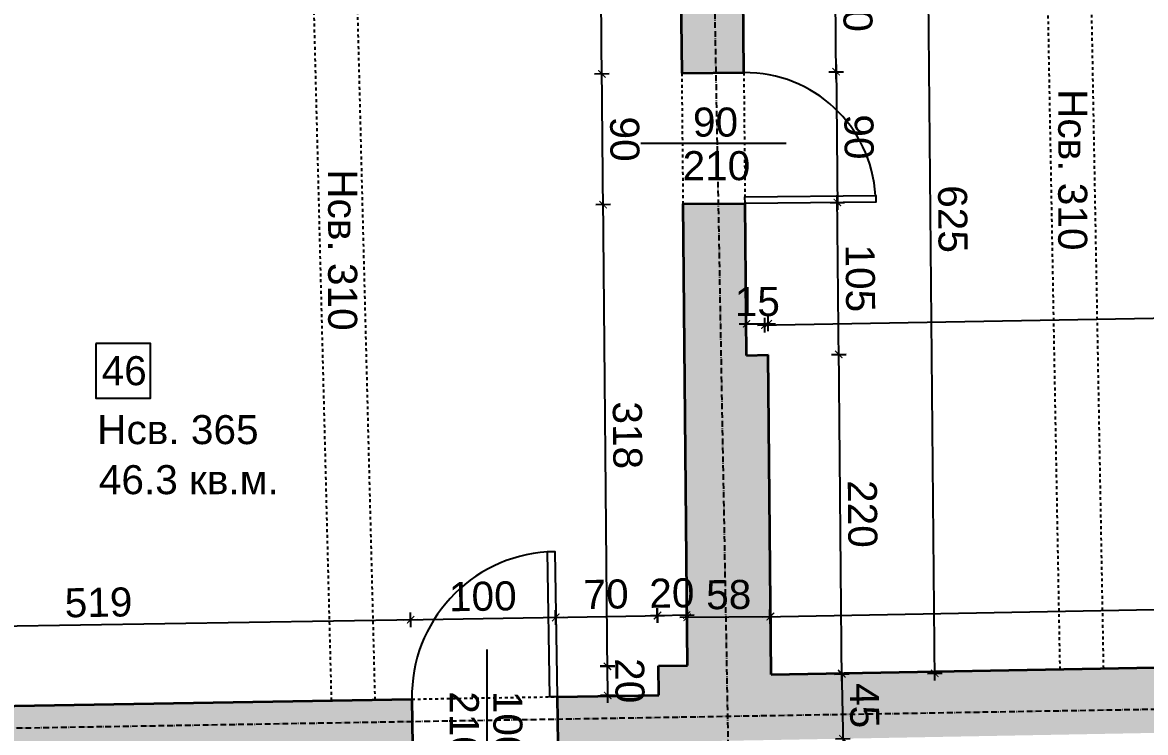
# Model space of a CAD drawing. Header units: inches. Extents: x -72385 to 39588, y -6525 to 66685.
# Drawn here: x -40179 to -39406, y 13160 to 13649 of the extents above; entities that cross this region are included whole.
import ezdxf

# ---------------------------------------------------------------- set-up
doc = ezdxf.new("R2010")
doc.units = ezdxf.units.IN
doc.header["$MEASUREMENT"] = 0
doc.linetypes.add('DashDot', pattern=[0.6, 0.4, -0.1, 0, -0.1])
doc.linetypes.add('Hidden', pattern=[0.4, 0.2, -0.2])
for name, color, linetype, lineweight in [('Врати', 251, 'Continuous', 25), ('Надписи Hсв', 252, 'Continuous', 25), ('Надписи врати', 252, 'Continuous', 25), ('Надписи коти вътрешни', 252, 'Continuous', 25), ('Надписи номера на пом.', 252, 'Continuous', 25), ('Надписи площ', 252, 'Continuous', 25), ('Оси', 252, 'DashDot', 25), ('Пунктир', 253, 'Hidden', 25), ('Разрезни линии', 7, 'Continuous', 35), ('Щрих стени', 254, 'Continuous', 25)]:
    doc.layers.add(name, color=color, linetype=linetype, lineweight=lineweight)
doc.styles.add('Arial Regular', font='arial.ttf')
doc.styles.get("Standard").update_dxf_attribs({"font": 'arial.ttf'})
doc.dimstyles.new('Annotative', dxfattribs={"dimscale": 0, "dimtxt": 20, "dimasz": 5, "dimexe": 5, "dimexo": 5, "dimgap": 5, "dimtad": 1, "dimdec": 0, "dimzin": 0, "dimdsep": 46, "dimtxsty": 'Standard', "dimblk": 'ARCHTICK', "dimcen": 5, "dimdle": 5, "dimadec": 0, "dimazin": 0, "dimtfac": 1, "dimtdec": 0, "dimtofl": 0, "dimtmove": 0, "dimatfit": 3, "dimldrblk": 'ARCHTICK', "dimfxl": 5, "dimfxlon": 1, "dimtolj": 1, "dimtzin": 0, "dimarcsym": 1})

# ---------------------------------------------------------------- blocks, each defined once
blk = doc.blocks.new('_ArchTick')
at = {"color": 0, "linetype": 'ByBlock', "const_width": 0.15}
blk.add_lwpolyline([(-0.5, -0.5), (0.5, 0.5)], dxfattribs=at)
blk = doc.blocks.new('*D3401')
at = {"layer": 'Defpoints', "color": 0, "ltscale": 50, "transparency": 16777216}
for p in [(-39779.19, 13523.24), (-39724, 13523.76), (-39721.04, 13206.13)]:
    blk.add_point(p, dxfattribs=at)
at = {"layer": 'Надписи коти вътрешни', "color": 0, "lineweight": -2, "ltscale": 50, "transparency": 16777216}
for p, q in [((-39774.19, 13523.29), (-39784.19, 13523.19)), ((-39776.17, 13200.61), (-39779.24, 13528.24)), ((-39771.22, 13205.66), (-39781.22, 13205.57))]:
    blk.add_line(p, q, dxfattribs=at)
at = {"layer": 'Надписи коти вътрешни', "color": 0, "lineweight": -2, "ltscale": 50, "transparency": 16777216, "xscale": 5, "yscale": 5, "zscale": 5}
for p, rotation in [((-39779.19, 13523.24), 90.53564126284287), ((-39776.22, 13205.61), 270.5356412628429)]:
    blk.add_blockref('_ArchTick', p, dxfattribs=dict(at, rotation=rotation))
at = {"layer": 'Надписи коти вътрешни', "color": 0, "ltscale": 50, "transparency": 16777216, "insert": (-39762.49, 13364.57), "char_height": 20, "attachment_point": 5, "rotation": 270.53564}
blk.add_mtext('\\A1;318', dxfattribs=at)
blk = doc.blocks.new('*D3403')
at = {"layer": 'Defpoints', "color": 0, "ltscale": 50, "transparency": 16777216}
for p in [(-39776.22, 13205.46), (-39741.03, 13205.79), (-39740.85, 13185.79)]:
    blk.add_point(p, dxfattribs=at)
at = {"layer": 'Надписи коти вътрешни', "color": 0, "lineweight": -2, "ltscale": 50, "transparency": 16777216}
for p, q in [((-39771.22, 13205.51), (-39781.22, 13205.42)), ((-39775.99, 13180.46), (-39776.27, 13210.46)), ((-39771.03, 13185.51), (-39781.03, 13185.42))]:
    blk.add_line(p, q, dxfattribs=at)
at = {"layer": 'Надписи коти вътрешни', "color": 0, "lineweight": -2, "ltscale": 50, "transparency": 16777216, "xscale": 5, "yscale": 5, "zscale": 5}
for p, rotation in [((-39776.22, 13205.46), 90.53564126285559), ((-39776.03, 13185.46), 270.5356412628556)]:
    blk.add_blockref('_ArchTick', p, dxfattribs=dict(at, rotation=rotation))
at = {"layer": 'Надписи коти вътрешни', "color": 0, "ltscale": 50, "transparency": 16777216, "insert": (-39760.92, 13195.61), "char_height": 20, "attachment_point": 5, "rotation": 270.53564}
blk.add_mtext('\\A1;20', dxfattribs=at)
blk = doc.blocks.new('*D3404')
at = {"layer": 'Defpoints', "color": 0, "ltscale": 50, "transparency": 16777216}
for p in [(-39721.62, 13240.82), (-39741.03, 13205.79), (-39721.04, 13206.13)]:
    blk.add_point(p, dxfattribs=at)
at = {"layer": 'Надписи коти вътрешни', "color": 0, "lineweight": -2, "ltscale": 50, "transparency": 16777216}
for p, q in [((-39741.53, 13235.48), (-39741.7, 13245.48)), ((-39721.53, 13235.82), (-39721.7, 13245.82)), ((-39746.61, 13240.4), (-39716.62, 13240.9))]:
    blk.add_line(p, q, dxfattribs=at)
at = {"layer": 'Надписи коти вътрешни', "color": 0, "lineweight": -2, "ltscale": 50, "transparency": 16777216, "xscale": 5, "yscale": 5, "zscale": 5}
for p, rotation in [((-39741.62, 13240.48), 180.9616306035399), ((-39721.62, 13240.82), 0.9616306035399178)]:
    blk.add_blockref('_ArchTick', p, dxfattribs=dict(at, rotation=rotation))
at = {"layer": 'Надписи коти вътрешни', "color": 0, "ltscale": 50, "transparency": 16777216, "insert": (-39731.87, 13255.86), "char_height": 20, "attachment_point": 5, "rotation": 0.96163}
blk.add_mtext('\\A1;20', dxfattribs=at)
blk = doc.blocks.new('*D8249')
at = {"layer": 'Defpoints', "color": 0, "ltscale": 50, "transparency": 16777216}
for p in [(-39911.68, 13237.58), (-39910.82, 13182.81), (-40429.55, 13174.68)]:
    blk.add_point(p, dxfattribs=at)
at = {"layer": 'Надписи коти вътрешни', "color": 0, "lineweight": -2, "ltscale": 50, "transparency": 16777216}
for p, q in [((-40435.41, 13229.37), (-39906.68, 13237.66)), ((-39911.6, 13232.59), (-39911.76, 13242.58)), ((-40430.33, 13224.45), (-40430.48, 13234.45))]:
    blk.add_line(p, q, dxfattribs=at)
at = {"layer": 'Надписи коти вътрешни', "color": 0, "lineweight": -2, "ltscale": 50, "transparency": 16777216, "xscale": 5, "yscale": 5, "zscale": 5}
for p, rotation in [((-39911.68, 13237.58), 0.8981506411091478), ((-40430.41, 13229.45), 180.8981506411091)]:
    blk.add_blockref('_ArchTick', p, dxfattribs=dict(at, rotation=rotation))
at = {"layer": 'Надписи коти вътрешни', "color": 0, "ltscale": 50, "transparency": 16777216, "insert": (-40126.53, 13249.43), "char_height": 20, "attachment_point": 5, "rotation": 0.89815}
blk.add_mtext('\\A1;519', dxfattribs=at)
blk = doc.blocks.new('*D3413')
at = {"layer": 'Defpoints', "color": 0, "ltscale": 50, "transparency": 16777216}
for p in [(-39684.31, 13824.53), (-39556.73, 13825.72), (-39678.47, 13199.53)]:
    blk.add_point(p, dxfattribs=at)
at = {"layer": 'Надписи коти вътрешни', "color": 0, "lineweight": -2, "ltscale": 50, "transparency": 16777216}
for p, q in [((-39550.84, 13195.72), (-39556.78, 13830.72)), ((-39561.73, 13825.68), (-39551.73, 13825.77)), ((-39555.89, 13200.68), (-39545.89, 13200.77))]:
    blk.add_line(p, q, dxfattribs=at)
at = {"layer": 'Надписи коти вътрешни', "color": 0, "lineweight": -2, "ltscale": 50, "transparency": 16777216, "xscale": 5, "yscale": 5, "zscale": 5}
for p, rotation in [((-39556.73, 13825.72), 90.53564126284252), ((-39550.89, 13200.72), 270.5356412628425)]:
    blk.add_blockref('_ArchTick', p, dxfattribs=dict(at, rotation=rotation))
at = {"layer": 'Надписи коти вътрешни', "color": 0, "ltscale": 50, "transparency": 16777216, "insert": (-39538.6, 13513.37), "char_height": 20, "attachment_point": 5, "rotation": 270.53564}
blk.add_mtext('\\A1;625', dxfattribs=at)
blk = doc.blocks.new('*D3414')
at = {"layer": 'Defpoints', "color": 0, "ltscale": 50, "transparency": 16777216}
for p in [(-38961.2, 13252.94), (-38960.45, 13213.02), (-39663.47, 13199.81)]:
    blk.add_point(p, dxfattribs=at)
at = {"layer": 'Надписи коти вътрешни', "color": 0, "lineweight": -2, "ltscale": 50, "transparency": 16777216}
for p, q in [((-39669.22, 13239.63), (-38956.2, 13253.03)), ((-38961.11, 13247.94), (-38961.29, 13257.94)), ((-39664.13, 13234.73), (-39664.32, 13244.72))]:
    blk.add_line(p, q, dxfattribs=at)
at = {"layer": 'Надписи коти вътрешни', "color": 0, "lineweight": -2, "ltscale": 50, "transparency": 16777216, "xscale": 5, "yscale": 5, "zscale": 5}
for p, rotation in [((-38961.2, 13252.94), 1.076635016014524), ((-39664.22, 13239.73), 181.0766350160145)]:
    blk.add_blockref('_ArchTick', p, dxfattribs=dict(at, rotation=rotation))
at = {"layer": 'Надписи коти вътрешни', "color": 0, "ltscale": 50, "transparency": 16777216, "insert": (-39313, 13261.55), "char_height": 20, "attachment_point": 5, "rotation": 1.07664}
blk.add_mtext('\\A1;703', dxfattribs=at)
blk = doc.blocks.new('*D3452')
at = {"layer": 'Defpoints', "color": 0, "ltscale": 50, "transparency": 16777216}
for p in [(-38959.61, 13167.86), (-39810.35, 13152.53), (-38958.66, 13114.84)]:
    blk.add_point(p, dxfattribs=at)
at = {"layer": 'Надписи коти вътрешни', "color": 0, "lineweight": -2, "ltscale": 50, "transparency": 16777216}
for p, q in [((-38958.75, 13119.84), (-38958.57, 13109.84)), ((-39814.39, 13099.42), (-38953.66, 13114.93)), ((-39809.48, 13104.51), (-39809.3, 13094.51))]:
    blk.add_line(p, q, dxfattribs=at)
at = {"layer": 'Надписи коти вътрешни', "color": 0, "lineweight": -2, "ltscale": 50, "transparency": 16777216, "xscale": 5, "yscale": 5, "zscale": 5}
for p, rotation in [((-38958.66, 13114.84), 1.03183687658089), ((-39809.39, 13099.51), 181.0318368765809)]:
    blk.add_blockref('_ArchTick', p, dxfattribs=dict(at, rotation=rotation))
at = {"layer": 'Надписи коти вътрешни', "color": 0, "ltscale": 50, "transparency": 16777216, "insert": (-39384.3, 13122.38), "char_height": 20, "attachment_point": 5, "rotation": 1.03184}
blk.add_mtext('\\A1;851', dxfattribs=at)
blk = doc.blocks.new('*D3458')
at = {"layer": 'Defpoints', "color": 0, "ltscale": 50, "transparency": 16777216}
for p in [(-38749.65, 13171.75), (-41053.52, 13133.6), (-38748.04, 13074.92)]:
    blk.add_point(p, dxfattribs=at)
at = {"layer": 'Надписи коти вътрешни', "color": 0, "lineweight": -2, "ltscale": 50, "transparency": 16777216}
for p, q in [((-41056.92, 13036.69), (-38743.04, 13075)), ((-38748.13, 13079.92), (-38747.96, 13069.92)), ((-41052, 13041.78), (-41051.84, 13031.78))]:
    blk.add_line(p, q, dxfattribs=at)
at = {"layer": 'Надписи коти вътрешни', "color": 0, "lineweight": -2, "ltscale": 50, "transparency": 16777216, "xscale": 5, "yscale": 5, "zscale": 5}
for p, rotation in [((-38748.04, 13074.92), 0.9485552265700729), ((-41051.92, 13036.78), 180.9485552265701)]:
    blk.add_blockref('_ArchTick', p, dxfattribs=dict(at, rotation=rotation))
at = {"layer": 'Надписи коти вътрешни', "color": 0, "ltscale": 50, "transparency": 16777216, "insert": (-39900.23, 13071.07), "char_height": 20, "attachment_point": 5, "rotation": 0.94856}
blk.add_mtext('\\A1;2304', dxfattribs=at)
blk = doc.blocks.new('*D8251')
at = {"layer": 'Defpoints', "color": 0, "ltscale": 50, "transparency": 16777216}
for p in [(-38766.89, 13456.75), (-38762.52, 13216.19), (-39663.47, 13199.81)]:
    blk.add_point(p, dxfattribs=at)
at = {"layer": 'Надписи коти вътрешни', "color": 0, "lineweight": -2, "ltscale": 50, "transparency": 16777216}
for p, q in [((-38766.8, 13451.75), (-38766.98, 13461.75)), ((-39672.85, 13440.28), (-38761.89, 13456.84)), ((-39667.76, 13435.37), (-39667.94, 13445.37))]:
    blk.add_line(p, q, dxfattribs=at)
at = {"layer": 'Надписи коти вътрешни', "color": 0, "lineweight": -2, "ltscale": 50, "transparency": 16777216, "xscale": 5, "yscale": 5, "zscale": 5}
for p, rotation in [((-38766.89, 13456.75), 1.041778083628722), ((-39667.85, 13440.37), 181.0417780836288)]:
    blk.add_blockref('_ArchTick', p, dxfattribs=dict(at, rotation=rotation))
at = {"layer": 'Надписи коти вътрешни', "color": 0, "ltscale": 50, "transparency": 16777216, "insert": (-39309.18, 13462.11), "char_height": 20, "attachment_point": 5, "rotation": 1.04178}
blk.add_mtext('\\A1;901', dxfattribs=at)
blk = doc.blocks.new('*D3504')
at = {"layer": 'Defpoints', "color": 0, "ltscale": 50, "transparency": 16777216}
for p in [(-39811.75, 13239.25), (-39910.82, 13182.81), (-39810.83, 13184.49)]:
    blk.add_point(p, dxfattribs=at)
at = {"layer": 'Надписи коти вътрешни', "color": 0, "lineweight": -2, "ltscale": 50, "transparency": 16777216}
for p, q in [((-39811.67, 13234.25), (-39811.84, 13244.25)), ((-39916.74, 13237.48), (-39806.75, 13239.33)), ((-39911.66, 13232.57), (-39911.82, 13242.57))]:
    blk.add_line(p, q, dxfattribs=at)
at = {"layer": 'Надписи коти вътрешни', "color": 0, "lineweight": -2, "ltscale": 50, "transparency": 16777216, "xscale": 5, "yscale": 5, "zscale": 5}
for p, rotation in [((-39911.74, 13237.57), 180.9616306035274), ((-39811.75, 13239.25), 0.9616306035274118)]:
    blk.add_blockref('_ArchTick', p, dxfattribs=dict(at, rotation=rotation))
at = {"layer": 'Надписи коти вътрешни', "color": 0, "ltscale": 50, "transparency": 16777216, "insert": (-39862, 13253.62), "char_height": 20, "attachment_point": 5, "rotation": 0.96163}
blk.add_mtext('\\A1;100', dxfattribs=at)
blk = doc.blocks.new('*D3483')
at = {"layer": 'Defpoints', "color": 0, "ltscale": 50, "transparency": 16777216}
for p in [(-39741.87, 13240.48), (-39810.83, 13184.49), (-39740.85, 13185.79)]:
    blk.add_point(p, dxfattribs=at)
at = {"layer": 'Надписи коти вътрешни', "color": 0, "lineweight": -2, "ltscale": 50, "transparency": 16777216}
for p, q in [((-39811.76, 13234.17), (-39811.95, 13244.17)), ((-39741.77, 13235.48), (-39741.96, 13245.48)), ((-39816.85, 13239.08), (-39736.87, 13240.57))]:
    blk.add_line(p, q, dxfattribs=at)
at = {"layer": 'Надписи коти вътрешни', "color": 0, "lineweight": -2, "ltscale": 50, "transparency": 16777216, "xscale": 5, "yscale": 5, "zscale": 5}
for p, rotation in [((-39741.87, 13240.48), 1.068419709217454), ((-39811.85, 13239.17), 181.0684197092175)]:
    blk.add_blockref('_ArchTick', p, dxfattribs=dict(at, rotation=rotation))
at = {"layer": 'Надписи коти вътрешни', "color": 0, "ltscale": 50, "transparency": 16777216, "insert": (-39777.14, 13255.04), "char_height": 20, "attachment_point": 5, "rotation": 1.06842}
blk.add_mtext('\\A1;70', dxfattribs=at)
blk = doc.blocks.new('*D4659')
at = {"layer": 'Defpoints', "color": 0, "ltscale": 50, "transparency": 16777216}
for p in [(-39665.53, 13441.26), (-39680.53, 13419.53), (-39665.53, 13419.81)]:
    blk.add_point(p, dxfattribs=at)
at = {"layer": 'Надписи коти вътрешни', "color": 0, "lineweight": -2, "ltscale": 50, "transparency": 16777216}
for p, q in [((-39680.53, 13436.26), (-39680.53, 13446.26)), ((-39665.53, 13436.26), (-39665.53, 13446.26)), ((-39685.53, 13441.26), (-39660.53, 13441.26))]:
    blk.add_line(p, q, dxfattribs=at)
at = {"layer": 'Надписи коти вътрешни', "color": 0, "lineweight": -2, "ltscale": 50, "transparency": 16777216, "xscale": 5, "yscale": 5, "zscale": 5, "rotation": 180}
blk.add_blockref('_ArchTick', (-39680.53, 13441.26), dxfattribs=at)
at = {"layer": 'Надписи коти вътрешни', "color": 0, "lineweight": -2, "ltscale": 50, "transparency": 16777216, "xscale": 5, "yscale": 5, "zscale": 5}
blk.add_blockref('_ArchTick', (-39665.53, 13441.26), dxfattribs=at)
at = {"layer": 'Надписи коти вътрешни', "color": 0, "ltscale": 50, "transparency": 16777216, "insert": (-39673.03, 13456.47), "char_height": 20, "attachment_point": 5}
blk.add_mtext('\\A1;15', dxfattribs=at)
blk = doc.blocks.new('*D3531')
at = {"layer": 'Defpoints', "color": 0, "ltscale": 50, "transparency": 16777216}
for p in [(-39665.53, 13419.81), (-39616.95, 13420.26), (-39663.47, 13199.81)]:
    blk.add_point(p, dxfattribs=at)
at = {"layer": 'Надписи коти вътрешни', "color": 0, "lineweight": -2, "ltscale": 50, "transparency": 16777216}
for p, q in [((-39614.85, 13195.26), (-39617, 13425.26)), ((-39621.95, 13420.22), (-39611.95, 13420.31)), ((-39619.9, 13200.22), (-39609.9, 13200.31))]:
    blk.add_line(p, q, dxfattribs=at)
at = {"layer": 'Надписи коти вътрешни', "color": 0, "lineweight": -2, "ltscale": 50, "transparency": 16777216, "xscale": 5, "yscale": 5, "zscale": 5}
for p, rotation in [((-39616.95, 13420.26), 90.53564126284344), ((-39614.9, 13200.26), 270.5356412628435)]:
    blk.add_blockref('_ArchTick', p, dxfattribs=dict(at, rotation=rotation))
at = {"layer": 'Надписи коти вътрешни', "color": 0, "ltscale": 50, "transparency": 16777216, "insert": (-39600.71, 13310.41), "char_height": 20, "attachment_point": 5, "rotation": 270.53564}
blk.add_mtext('\\A1;220', dxfattribs=at)
blk = doc.blocks.new('*D3532')
at = {"layer": 'Defpoints', "color": 0, "ltscale": 50, "transparency": 16777216}
for p in [(-39681.51, 13524.15), (-39617.93, 13524.75), (-39680.53, 13419.53)]:
    blk.add_point(p, dxfattribs=at)
at = {"layer": 'Надписи коти вътрешни', "color": 0, "lineweight": -2, "ltscale": 50, "transparency": 16777216}
for p, q in [((-39616.91, 13415.13), (-39617.98, 13529.75)), ((-39622.93, 13524.7), (-39612.93, 13524.8)), ((-39621.95, 13420.08), (-39611.95, 13420.17))]:
    blk.add_line(p, q, dxfattribs=at)
at = {"layer": 'Надписи коти вътрешни', "color": 0, "lineweight": -2, "ltscale": 50, "transparency": 16777216, "xscale": 5, "yscale": 5, "zscale": 5}
for p, rotation in [((-39617.93, 13524.75), 90.53564126284363), ((-39616.95, 13420.13), 270.5356412628436)]:
    blk.add_blockref('_ArchTick', p, dxfattribs=dict(at, rotation=rotation))
at = {"layer": 'Надписи коти вътрешни', "color": 0, "ltscale": 50, "transparency": 16777216, "insert": (-39602.23, 13472.58), "char_height": 20, "attachment_point": 5, "rotation": 270.53564}
blk.add_mtext('\\A1;105', dxfattribs=at)
blk = doc.blocks.new('*D3533')
at = {"layer": 'Defpoints', "color": 0, "ltscale": 50, "transparency": 16777216}
for p in [(-39682.35, 13614.15), (-39681.51, 13524.15), (-39617.93, 13524.75)]:
    blk.add_point(p, dxfattribs=at)
at = {"layer": 'Надписи коти вътрешни', "color": 0, "lineweight": -2, "ltscale": 50, "transparency": 16777216}
for p, q in [((-39623.77, 13614.7), (-39613.77, 13614.79)), ((-39618.82, 13619.74), (-39617.88, 13519.75)), ((-39622.93, 13524.7), (-39612.93, 13524.8))]:
    blk.add_line(p, q, dxfattribs=at)
at = {"layer": 'Надписи коти вътрешни', "color": 0, "lineweight": -2, "ltscale": 50, "transparency": 16777216, "xscale": 5, "yscale": 5, "zscale": 5}
for p, rotation in [((-39618.77, 13614.74), 90.53564126284475), ((-39617.93, 13524.75), 270.5356412628448)]:
    blk.add_blockref('_ArchTick', p, dxfattribs=dict(at, rotation=rotation))
at = {"layer": 'Надписи коти вътрешни', "color": 0, "ltscale": 50, "transparency": 16777216, "insert": (-39603.14, 13569.89), "char_height": 20, "attachment_point": 5, "rotation": 270.53564}
blk.add_mtext('\\A1;90', dxfattribs=at)
blk = doc.blocks.new('*D8253')
at = {"layer": 'Defpoints', "color": 0, "ltscale": 50, "transparency": 16777216}
for p in [(-39684.31, 13824.53), (-39620.74, 13825.13), (-39682.35, 13614.15)]:
    blk.add_point(p, dxfattribs=at)
at = {"layer": 'Надписи коти вътрешни', "color": 0, "lineweight": -2, "ltscale": 50, "transparency": 16777216}
for p, q in [((-39625.74, 13825.08), (-39615.74, 13825.17)), ((-39618.72, 13609.74), (-39620.79, 13830.13)), ((-39623.77, 13614.7), (-39613.77, 13614.79))]:
    blk.add_line(p, q, dxfattribs=at)
at = {"layer": 'Надписи коти вътрешни', "color": 0, "lineweight": -2, "ltscale": 50, "transparency": 16777216, "xscale": 5, "yscale": 5, "zscale": 5}
for p, rotation in [((-39620.74, 13825.13), 90.535641262842), ((-39618.77, 13614.74), 270.535641262842)]:
    blk.add_blockref('_ArchTick', p, dxfattribs=dict(at, rotation=rotation))
at = {"layer": 'Надписи коти вътрешни', "color": 0, "ltscale": 50, "transparency": 16777216, "insert": (-39604.03, 13665.48), "char_height": 20, "attachment_point": 5, "rotation": 270.53564}
blk.add_mtext('\\A1;210', dxfattribs=at)
blk = doc.blocks.new('*D3534')
at = {"layer": 'Defpoints', "color": 0, "ltscale": 50, "transparency": 16777216}
for p in [(-39780.03, 13613.24), (-39724.85, 13613.75), (-39724, 13523.76)]:
    blk.add_point(p, dxfattribs=at)
at = {"layer": 'Надписи коти вътрешни', "color": 0, "lineweight": -2, "ltscale": 50, "transparency": 16777216}
for p, q in [((-39779.14, 13518.24), (-39780.08, 13618.24)), ((-39775.03, 13613.28), (-39785.03, 13613.19)), ((-39774.19, 13523.29), (-39784.19, 13523.19))]:
    blk.add_line(p, q, dxfattribs=at)
at = {"layer": 'Надписи коти вътрешни', "color": 0, "lineweight": -2, "ltscale": 50, "transparency": 16777216, "xscale": 5, "yscale": 5, "zscale": 5}
for p, rotation in [((-39780.03, 13613.24), 90.53564126283557), ((-39779.19, 13523.24), 270.5356412628356)]:
    blk.add_blockref('_ArchTick', p, dxfattribs=dict(at, rotation=rotation))
at = {"layer": 'Надписи коти вътрешни', "color": 0, "ltscale": 50, "transparency": 16777216, "insert": (-39764.4, 13568.38), "char_height": 20, "attachment_point": 5, "rotation": 270.53564}
blk.add_mtext('\\A1;90', dxfattribs=at)
blk = doc.blocks.new('*D8250')
at = {"layer": 'Defpoints', "color": 0, "ltscale": 50, "transparency": 16777216}
for p in [(-39726.95, 13838.74), (-39782.14, 13838.23), (-39724.85, 13613.75)]:
    blk.add_point(p, dxfattribs=at)
at = {"layer": 'Надписи коти вътрешни', "color": 0, "lineweight": -2, "ltscale": 50, "transparency": 16777216}
for p, q in [((-39779.98, 13608.24), (-39782.18, 13843.23)), ((-39777.14, 13838.27), (-39787.13, 13838.18)), ((-39775.03, 13613.28), (-39785.03, 13613.19))]:
    blk.add_line(p, q, dxfattribs=at)
at = {"layer": 'Надписи коти вътрешни', "color": 0, "lineweight": -2, "ltscale": 50, "transparency": 16777216, "xscale": 5, "yscale": 5, "zscale": 5}
for p, rotation in [((-39782.14, 13838.23), 90.53564126284385), ((-39780.03, 13613.24), 270.5356412628439)]:
    blk.add_blockref('_ArchTick', p, dxfattribs=dict(at, rotation=rotation))
at = {"layer": 'Надписи коти вътрешни', "color": 0, "ltscale": 50, "transparency": 16777216, "insert": (-39765.6, 13696.73), "char_height": 20, "attachment_point": 5, "rotation": 270.53564}
blk.add_mtext('\\A1;225', dxfattribs=at)
blk = doc.blocks.new('*D7573')
at = {"layer": 'Defpoints', "color": 0, "ltscale": 10, "transparency": 16777216}
for p in [(-39664.24, 13282.16), (-39721.74, 13281.62), (-39663.85, 13239.84)]:
    blk.add_point(p, dxfattribs=at)
at = {"layer": 'Надписи коти вътрешни', "color": 0, "lineweight": -2, "ltscale": 10, "transparency": 16777216}
for p, q in [((-39721.39, 13244.3), (-39721.3, 13234.3)), ((-39663.89, 13244.83), (-39663.8, 13234.84)), ((-39726.35, 13239.25), (-39658.85, 13239.88))]:
    blk.add_line(p, q, dxfattribs=at)
at = {"layer": 'Надписи коти вътрешни', "color": 0, "lineweight": -2, "ltscale": 10, "transparency": 16777216, "xscale": 5, "yscale": 5, "zscale": 5}
for p, rotation in [((-39721.35, 13239.3), 180.5356412628461), ((-39663.85, 13239.84), 0.5356412628460973)]:
    blk.add_blockref('_ArchTick', p, dxfattribs=dict(at, rotation=rotation))
at = {"layer": 'Надписи коти вътрешни', "color": 0, "ltscale": 10, "transparency": 16777216, "insert": (-39692.74, 13254.78), "char_height": 20, "attachment_point": 5, "rotation": 0.53564}
blk.add_mtext('\\A1;58', dxfattribs=at)
blk = doc.blocks.new('*D7578')
at = {"layer": 'Defpoints', "color": 0, "ltscale": 10, "transparency": 16777216}
for p in [(-39663.47, 13199.81), (-39662.64, 13154.82), (-39614.12, 13155.72)]:
    blk.add_point(p, dxfattribs=at)
at = {"layer": 'Надписи коти вътрешни', "color": 0, "lineweight": -2, "ltscale": 10, "transparency": 16777216}
for p, q in [((-39615.04, 13205.71), (-39614.02, 13150.72)), ((-39619.95, 13200.62), (-39609.95, 13200.8)), ((-39619.12, 13155.63), (-39609.12, 13155.82))]:
    blk.add_line(p, q, dxfattribs=at)
at = {"layer": 'Надписи коти вътрешни', "color": 0, "lineweight": -2, "ltscale": 10, "transparency": 16777216, "xscale": 5, "yscale": 5, "zscale": 5}
for p, rotation in [((-39614.95, 13200.71), 91.06189686058491), ((-39614.12, 13155.72), 271.0618968605849)]:
    blk.add_blockref('_ArchTick', p, dxfattribs=dict(at, rotation=rotation))
at = {"layer": 'Надписи коти вътрешни', "color": 0, "ltscale": 10, "transparency": 16777216, "insert": (-39599.37, 13178.5), "char_height": 20, "attachment_point": 5, "rotation": 271.0619}
blk.add_mtext('\\A1;45', dxfattribs=at)

msp = doc.modelspace()

# ---------------------------------------------------------------- hatches: boundary and pattern name
at = {"layer": 'Щрих стени', "ltscale": 10}
h = msp.add_hatch(color=256, dxfattribs=at)
h.dxf.hatch_style = 1
h.paths.add_polyline_path([(-40165.48, 13860.62), (-40260.46, 13858.86), (-40259.9, 13828.86), (-40164.92, 13830.62)])
h.paths.add_polyline_path([(-39920.52, 13865.16), (-40015.5, 13863.4), (-40014.95, 13833.4), (-39919.96, 13835.16)])
h.paths.add_polyline_path([(-39675.56, 13869.7), (-39770.54, 13867.94), (-39769.99, 13837.94), (-39726.95, 13838.74), (-39724.85, 13613.75), (-39682.35, 13614.15), (-39684.31, 13824.53), (-39674.73, 13824.71)])
h.paths.add_polyline_path([(-39430.6, 13874.24), (-39525.59, 13872.48), (-39524.75, 13827.49), (-39429.77, 13829.25)])
h.paths.add_polyline_path([(-39185.64, 13878.79), (-39280.63, 13877.02), (-39279.79, 13832.03), (-39184.81, 13833.79)])
h.paths.add_polyline_path([(-38940.69, 13883.33), (-39035.67, 13881.57), (-39034.84, 13836.57), (-38939.85, 13838.34)])
h.paths.add_polyline_path([(-38695.73, 13887.87), (-38790.71, 13886.11), (-38789.88, 13841.12), (-38754.88, 13841.77), (-38750.09, 13426.78), (-38765.09, 13426.5), (-38762.9, 13236.51), (-38802.89, 13235.77), (-38802.66, 13215.77), (-38860.46, 13214.7), (-38859.63, 13169.71), (-38749.65, 13171.75), (-38749.25, 13137.69), (-38719.26, 13138.04), (-38722.25, 13397.7), (-38627, 13399.68), (-38627.62, 13429.67), (-38722.6, 13427.7), (-38727.39, 13842.28), (-38694.89, 13842.88)])
h.paths.add_polyline_path([(-38450.77, 13892.41), (-38545.75, 13890.65), (-38544.92, 13845.66), (-38449.94, 13847.42)])
h.paths.add_polyline_path([(-37718.06, 13906), (-38300.8, 13895.19), (-38299.96, 13850.2), (-38192.29, 13852.2), (-38186.83, 13498.81), (-38216.82, 13498.19), (-38215.89, 13438.19), (-38527.64, 13431.74), (-38527.02, 13401.75), (-38185.44, 13408.82), (-38184.43, 13343.82), (-38154.44, 13344.44), (-38162.29, 13852.75), (-37762.36, 13860.17), (-37758.65, 13620.2), (-37713.66, 13620.89)])
h.paths.add_polyline_path([(-39665.53, 13419.81), (-39680.53, 13419.53), (-39681.51, 13524.15), (-39724, 13523.76), (-39721.04, 13206.13), (-39741.03, 13205.79), (-39740.85, 13185.79), (-39810.84, 13184.62), (-39810.35, 13152.53), (-39675.38, 13154.59), (-38959.61, 13167.86), (-38960.44, 13212.85), (-39663.47, 13199.81)])
h.paths.add_polyline_path([(-39858.95, 12908.04), (-39983.92, 12905.3), (-39982.92, 12862.17), (-39857.95, 12865.08)])
h.paths.add_polyline_path([(-39584.02, 12914.06), (-39708.99, 12911.32), (-39707.99, 12868.57), (-39583.03, 12871.48)])
h.paths.add_polyline_path([(-39309.09, 12920.08), (-39434.06, 12917.34), (-39433.07, 12874.97), (-39308.1, 12877.88)])
h.paths.add_polyline_path([(-39034.15, 12926.1), (-39159.12, 12923.37), (-39158.14, 12881.37), (-39033.18, 12884.28)])
h.paths.add_polyline_path([(-38376.97, 12940.5), (-38716.89, 12933.05), (-38717.41, 12978.05), (-38747.41, 12977.7), (-38746.88, 12932.4), (-38884.19, 12929.39), (-38883.22, 12887.77), (-38376.02, 12899.58)])
h.paths.add_polyline_path([(-37710.26, 13400.92), (-37755.25, 13400.22), (-37748.36, 12954.27), (-38286.99, 12942.47), (-38286.04, 12901.68), (-37702.75, 12915.26)])
h = msp.add_hatch(color=256, dxfattribs=at)
h.dxf.hatch_style = 1
h.paths.add_polyline_path([(-40957.37, 13845.93), (-41700.93, 13832.14), (-41699.11, 13732.62), (-41664.12, 13733.26), (-41665.39, 13802.8), (-41096.79, 13813.34), (-41095.04, 13723.33), (-41065.04, 13723.92), (-41066.8, 13813.9), (-40956.82, 13815.94)])
h.paths.add_polyline_path([(-41063.09, 13623.93), (-41093.09, 13623.35), (-41092.99, 13618.35), (-41117.98, 13617.86), (-41116.03, 13517.88), (-41091.04, 13518.37), (-41084.11, 13163.44), (-41114.11, 13162.85), (-41112.74, 13092.86), (-41082.75, 13093.45), (-41082.03, 13056.75), (-41052.04, 13057.34), (-41053.52, 13133.6), (-40989, 13134.58), (-40989.46, 13164.83), (-41029.12, 13164.17), (-41029.6, 13189.16), (-41054.6, 13188.74)])
h.paths.add_polyline_path([(-41661.39, 13583.29), (-41696.38, 13582.65), (-41693.1, 13402.68), (-41658.11, 13403.32)])
h.paths.add_polyline_path([(-41655.38, 13253.34), (-41690.37, 13252.7), (-41687.36, 13087.73), (-41652.37, 13088.37)])
h.paths.add_polyline_path([(-41050.09, 12957.35), (-41080.08, 12956.77), (-41078.32, 12866.67), (-41648.09, 12853.41), (-41649.64, 12938.39), (-41684.63, 12937.76), (-41682.53, 12822.6), (-40957.66, 12839.47), (-40958.35, 12869.47), (-41048.33, 12867.37)])
h.paths.add_polyline_path([(-40683.43, 12875.87), (-40808.4, 12872.96), (-40807.7, 12842.97), (-40682.73, 12845.88)])
h.paths.add_polyline_path([(-40672.01, 13170.16), (-40766.99, 13168.57), (-40771.84, 13488.53), (-40759.34, 13488.74), (-40759.8, 13518.74), (-40772.3, 13518.53), (-40776.85, 13819.27), (-40654.84, 13821.54), (-40655.39, 13851.53), (-40897.38, 13847.04), (-40896.83, 13817.05), (-40794.35, 13818.95), (-40784.49, 13168.28), (-40889.48, 13166.51), (-40889.01, 13136.11), (-40671.54, 13139.42)])
h.paths.add_polyline_path([(-40439.41, 13825.53), (-40409.88, 13826.08), (-40410.43, 13856.07), (-40505.42, 13854.31), (-40504.86, 13824.32), (-40481.9, 13824.74), (-40475.6, 13408.49), (-40433.1, 13409.14)])
h.paths.add_polyline_path([(-40431.59, 13309.15), (-40474.08, 13308.5), (-40474, 13303.5), (-40499, 13303.09), (-40497.03, 13173.1), (-40572.02, 13171.84), (-40571.55, 13140.94), (-39910.34, 13151.01), (-39910.82, 13182.94), (-40429.54, 13174.23)])
h.paths.add_polyline_path([(-40408.82, 12895.99), (-40455.16, 12894.98), (-40454.84, 12881.19), (-40533.47, 12879.36), (-40532.77, 12849.37), (-40407.81, 12852.28)])
h.paths.add_polyline_path([(-40133.89, 12902.02), (-40258.86, 12899.28), (-40257.85, 12855.77), (-40132.88, 12858.68)])

# ---------------------------------------------------------------- linework, layer by layer
at = {"layer": 'Врати', "ltscale": 50}
for points in [[(-39681.51, 13524.15), (-39681.55, 13528.65), (-39591.55, 13529.5), (-39591.51, 13525)], [(-39810.84, 13184.62), (-39815.84, 13184.53), (-39817.52, 13284.52), (-39812.52, 13284.6)]]:
    msp.add_lwpolyline(points, close=True, dxfattribs=at)
for centre, radius, start, end in [((-39681.51, 13524.15), 90, 3.40163, 90.53564), ((-39810.84, 13184.62), 100, 93.82761, 180.96163)]:
    msp.add_arc(centre, radius, start, end, dxfattribs=at)
at = {"layer": 'Надписи врати', "ltscale": 50}
for p, q in [((-39753.17, 13565.58), (-39653.17, 13565.58)), ((-39859.25, 13217.03), (-39859.25, 13117.03))]:
    msp.add_line(p, q, dxfattribs=at)
at = {"layer": 'Надписи номера на пом.', "ltscale": 50}
msp.add_lwpolyline([(-40128.28, 13427.69), (-40128.28, 13390.19), (-40090.78, 13390.19), (-40090.78, 13427.69)], close=True, dxfattribs=at)
at = {"layer": 'Оси', "ltscale": 10}
msp.add_line((-39713.15, 14246.57), (-39681.03, 12484.07), dxfattribs=at)
msp.add_lwpolyline([(-42071.06, 13151.76), (-41073.73, 13168.36), (-41073.37, 13148.36), (-38739.82, 13187), (-38742.42, 13412.39), (-38172.87, 13424.13), (-38171.33, 13324.06), (-37336.28, 13336.93)], dxfattribs=at)
at = {"layer": 'Пунктир', "ltscale": 10}
for p, q in [((-39966.09, 13182.01), (-39982.63, 13834)), ((-39936.09, 13182.52), (-39952.63, 13834.56)), ((-39464.59, 13203.5), (-39475.94, 13828.39)), ((-39434.6, 13204.05), (-39445.94, 13828.95)), ((-39724, 13523.76), (-39724.85, 13613.75)), ((-39682.35, 13614.15), (-39681.51, 13524.15)), ((-39910.82, 13182.94), (-39810.84, 13184.62))]:
    msp.add_line(p, q, dxfattribs=at)
at = {"layer": 'Разрезни линии', "ltscale": 50}
for p, q in [((-39724.85, 13613.75), (-39726.95, 13838.74)), ((-39682.35, 13614.15), (-39684.31, 13824.53)), ((-39724.85, 13613.75), (-39682.35, 13614.15)), ((-39724, 13523.76), (-39681.51, 13524.15)), ((-39721.04, 13206.13), (-39724, 13523.76)), ((-39680.53, 13419.53), (-39681.51, 13524.15)), ((-39680.53, 13419.53), (-39665.53, 13419.81)), ((-39663.47, 13199.81), (-39665.53, 13419.81)), ((-39663.47, 13199.81), (-38960.44, 13212.85)), ((-39741.03, 13205.79), (-39721.04, 13206.13)), ((-39740.85, 13185.79), (-39741.03, 13205.79)), ((-40429.54, 13174.23), (-39910.82, 13182.94)), ((-39910.82, 13182.94), (-39910.34, 13151.01)), ((-39810.84, 13184.62), (-39740.85, 13185.79)), ((-39810.84, 13184.62), (-39810.35, 13152.53))]:
    msp.add_line(p, q, dxfattribs=at)

# ---------------------------------------------------------------- texts
at = {"layer": 'Надписи Hсв', "ltscale": 100, "char_height": 20, "width": 180.4891, "attachment_point": 1, "rotation": 270, "style": 'Arial Regular'}
for insert in [(-39445.93, 13602.83), (-39948.47, 13547.65)]:
    msp.add_mtext('\\pxt8;Hсв. 310', dxfattribs=dict(at, insert=insert))
at = {"layer": 'Надписи Hсв', "ltscale": 100, "insert": (-40127.47, 13378.44), "char_height": 20, "width": 180.4891, "attachment_point": 1, "style": 'Arial Regular'}
msp.add_mtext('\\pxt8;Hсв. 365', dxfattribs=at)
at = {"layer": 'Надписи врати', "ltscale": 100, "char_height": 20, "width": 180.4891, "attachment_point": 1, "style": 'Arial Regular'}
for s, insert in [('90', (-39717.35, 13590.1)), ('210', (-39724.51, 13560.1))]:
    msp.add_mtext(s, dxfattribs=dict(at, insert=insert))
at = {"layer": 'Надписи врати', "ltscale": 100, "char_height": 20, "width": 180.4891, "attachment_point": 1, "rotation": 270, "style": 'Arial Regular'}
for s, insert in [('210', (-39864.73, 13188.37)), ('100', (-39834.73, 13188.69))]:
    msp.add_mtext(s, dxfattribs=dict(at, insert=insert))
at = {"layer": 'Надписи номера на пом.', "ltscale": 100, "insert": (-40199.13, 13419.01), "char_height": 20, "width": 180.4891, "attachment_point": 1, "style": 'Arial Regular'}
msp.add_mtext('\\pxqc;46', dxfattribs=at)
at = {"layer": 'Надписи площ', "ltscale": 100, "insert": (-40126.33, 13344), "char_height": 20, "width": 180.4891, "attachment_point": 1, "style": 'Arial Regular'}
msp.add_mtext('46.3 кв.м.', dxfattribs=at)

# ---------------------------------------------------------------- dimensions: what is measured, and where the dimension line sits
at = {"layer": 'Надписи коти вътрешни', "ltscale": 50}
for base, p1, p2, angle, picture, middle in [((-39782.14, 13838.23), (-39724.85, 13613.75), (-39726.95, 13838.74), 90.53564, '*D8250', (-39780.81, 13696.58)), ((-39620.74, 13825.13), (-39682.35, 13614.15), (-39684.31, 13824.53), 90.53564, '*D8253', (-39619.24, 13665.34)), ((-38766.89, 13456.75), (-39663.47, 13199.81), (-38762.52, 13216.19), 1.04178, '*D8251', (-39308.91, 13446.9)), ((-39721.62, 13240.82), (-39741.03, 13205.79), (-39721.04, 13206.13), 0.96163, '*D3404', (-39731.62, 13240.65)), ((-39911.68, 13237.58), (-40429.55, 13174.68), (-39910.82, 13182.81), 0.89815, '*D8249', (-40126.29, 13234.22)), ((-39776.22, 13205.46), (-39740.85, 13185.79), (-39741.03, 13205.79), 90.53564, '*D3403', (-39776.13, 13195.46))]:
    dim = msp.add_linear_dim(base=base, p1=p1, p2=p2, angle=angle, dimstyle='Annotative', override={"dimscale": 0, "dimtix": 0, "dimtofl": 0, "dimtmove": 0, "dimatfit": 3}, dxfattribs=at)
    dim.commit()
    dim.dimension.update_dxf_attribs({"geometry": picture, "text_midpoint": middle, "dimtype": 129})
for p1, p2, distance, picture, middle in [((-39678.47, 13199.53), (-39684.31, 13824.53), -127.59, '*D3413', (-39538.6, 13513.37)), ((-39724, 13523.76), (-39724.85, 13613.75), 55.19, '*D3534', (-39764.4, 13568.38)), ((-39682.35, 13614.15), (-39681.51, 13524.15), 63.58, '*D3533', (-39603.14, 13569.89)), ((-39680.53, 13419.53), (-39681.51, 13524.15), -63.58, '*D3532', (-39602.23, 13472.58)), ((-39721.04, 13206.13), (-39724, 13523.76), 55.19, '*D3401', (-39762.49, 13364.57)), ((-39663.47, 13199.81), (-39665.53, 13419.81), -48.58, '*D3531', (-39600.71, 13310.41)), ((-39663.47, 13199.81), (-38960.45, 13213.02), 39.92, '*D3414', (-39313, 13261.55)), ((-39910.82, 13182.81), (-39810.83, 13184.49), 54.77, '*D3504', (-39862, 13253.62)), ((-39810.83, 13184.49), (-39740.85, 13185.79), 54.7, '*D3483', (-39777.14, 13255.04)), ((-41053.52, 13133.6), (-38749.65, 13171.75), -96.84, '*D3458', (-39900.23, 13071.07)), ((-39810.35, 13152.53), (-38959.61, 13167.86), -53.03, '*D3452', (-39384.3, 13122.38))]:
    dim = msp.add_aligned_dim(p1=p1, p2=p2, distance=distance, dimstyle='Annotative', override={"dimscale": 0, "dimtix": 0, "dimtofl": 0, "dimtmove": 0, "dimatfit": 3}, dxfattribs=at)
    dim.commit()
    dim.dimension.update_dxf_attribs({"geometry": picture, "text_midpoint": middle})
dim = msp.add_linear_dim(base=(-39665.53, 13441.26), p1=(-39680.53, 13419.53), p2=(-39665.53, 13419.81), dimstyle='Annotative', override={"dimscale": 0, "dimtix": 0, "dimtofl": 0, "dimtmove": 0, "dimatfit": 3}, dxfattribs=at)
dim.commit()
dim.dimension.update_dxf_attribs({"geometry": '*D4659', "text_midpoint": (-39673.03, 13441.26), "dimtype": 128})
at = {"layer": 'Надписи коти вътрешни', "ltscale": 10}
for p1, p2, distance, picture, middle in [((-39721.74, 13281.62), (-39664.24, 13282.16), -42.33, '*D7573', (-39692.74, 13254.78)), ((-39663.47, 13199.81), (-39662.64, 13154.82), 48.53, '*D7578', (-39599.37, 13178.5))]:
    dim = msp.add_aligned_dim(p1=p1, p2=p2, distance=distance, dimstyle='Annotative', override={"dimscale": 0, "dimtix": 0, "dimtofl": 0, "dimtmove": 0, "dimatfit": 3}, dxfattribs=at)
    dim.commit()
    dim.dimension.update_dxf_attribs({"geometry": picture, "text_midpoint": middle})

doc.saveas('drawing.dxf')
